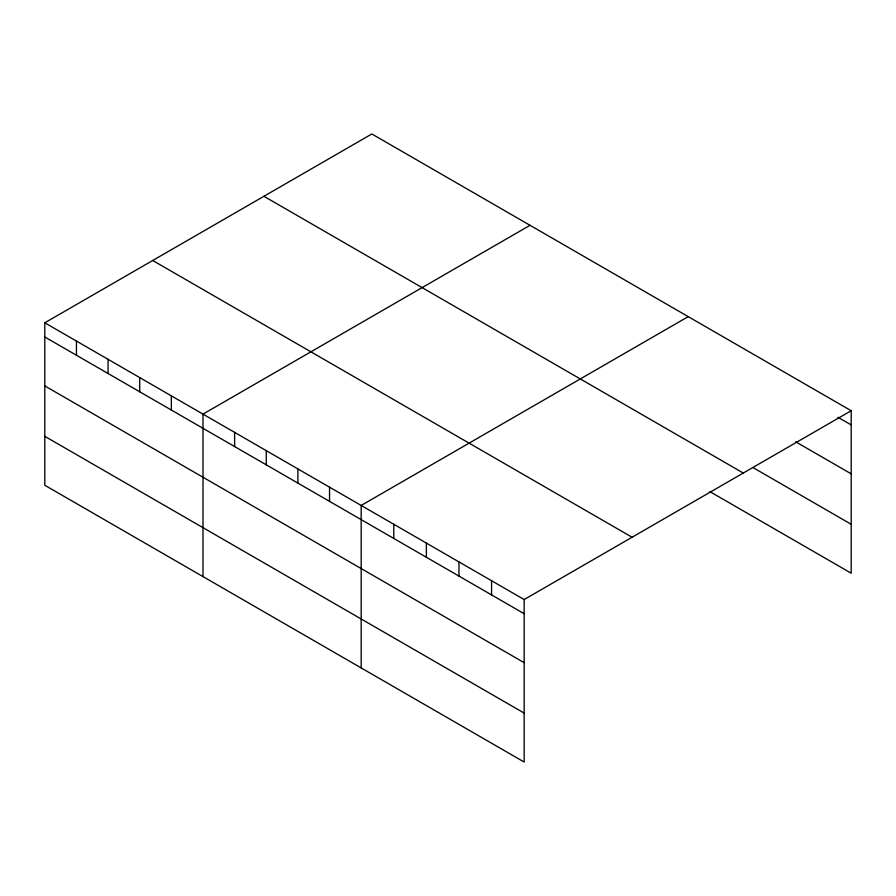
<?xml version="1.0" encoding="UTF-8"?>
<svg xmlns="http://www.w3.org/2000/svg" width="896" height="896" viewBox="0 0 896 896"><rect width="100%" height="100%" fill="white"/><g stroke="black" fill="none" stroke-linecap="round" stroke-linejoin="round"><path stroke-width="1.34" d="M524.16 662.67L524.16 599.547L44.8 322.795L44.8 485.262L524.16 762.026L524.16 662.67L44.8 385.907M44.8 322.795L371.84 133.974L851.2 410.738L851.2 573.205L709.946 491.658M530.029 225.31L202.989 414.12L202.989 576.598M688.218 316.635L361.178 505.456L361.178 667.923M524.16 599.547L851.2 410.738M837.917 417.245L851.2 424.917M795.67 441.784L851.2 473.85M753.413 467.813L851.2 524.272M263.917 196.291L743.277 473.043M152.723 260.49L632.083 537.242M44.8 336.974L524.16 613.726M44.8 436.33L524.16 713.082M491.568 580.731L491.568 594.91M458.965 561.915L458.965 576.094M426.373 543.088L426.373 557.267M393.77 524.272L393.77 538.451M329.538 487.189L329.538 501.368M297.898 468.922L297.898 483.101M266.269 450.654L266.269 464.834M234.629 432.387L234.629 446.566M171.349 395.853L171.349 410.043M139.709 377.597L139.709 391.776M108.08 359.33L108.08 373.509M76.44 341.062L76.44 355.242"/></g></svg>
